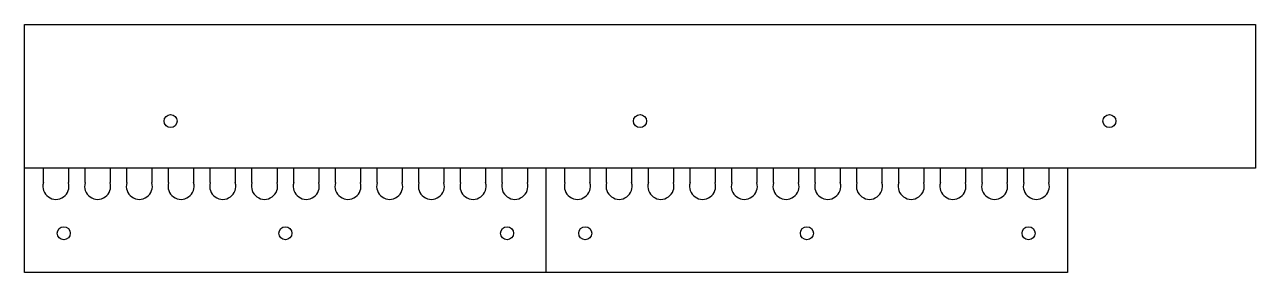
# Model space of a CAD drawing. Header units: millimetres. Extents: x -236 to 236, y 0 to 95.
import ezdxf

# ---------------------------------------------------------------- set-up
doc = ezdxf.new("R2010")
doc.units = ezdxf.units.MM

msp = doc.modelspace()

# ---------------------------------------------------------------- linework, layer by layer
at = {"color": 7, "linetype": 'Continuous', "lineweight": 25}
for p, q in [((-236, 95), (236, 95)), ((-236, 0), (-236, 95)), ((236, 95), (236, 40)), ((236, 40), (-236, 40)), ((-228.8, 34.4), (-228.8, 40)), ((-219.2, 40), (-219.2, 34.4)), ((-212.8, 34.4), (-212.8, 40)), ((-203.2, 40), (-203.2, 34.4)), ((-196.8, 34.4), (-196.8, 40)), ((-187.2, 40), (-187.2, 34.4)), ((-180.8, 34.4), (-180.8, 40)), ((-171.2, 40), (-171.2, 34.4)), ((-164.8, 34.4), (-164.8, 40)), ((-155.2, 40), (-155.2, 34.4)), ((-148.8, 34.4), (-148.8, 40)), ((-139.2, 40), (-139.2, 34.4)), ((-132.8, 34.4), (-132.8, 40)), ((-123.2, 40), (-123.2, 34.4)), ((-116.8, 34.4), (-116.8, 40)), ((-107.2, 40), (-107.2, 34.4)), ((-100.8, 34.4), (-100.8, 40)), ((-91.2, 40), (-91.2, 34.4)), ((-84.8, 34.4), (-84.8, 40)), ((-75.2, 40), (-75.2, 34.4)), ((-68.8, 34.4), (-68.8, 40)), ((-59.2, 40), (-59.2, 34.4)), ((-52.8, 34.4), (-52.8, 40)), ((-43.2, 40), (-43.2, 34.4)), ((-36, 0), (-36, 40)), ((-28.8, 34.4), (-28.8, 40)), ((-19.2, 40), (-19.2, 34.4)), ((-12.8, 34.4), (-12.8, 40)), ((-3.2, 40), (-3.2, 34.4)), ((3.2, 34.4), (3.2, 40)), ((12.8, 40), (12.8, 34.4)), ((19.2, 34.4), (19.2, 40)), ((28.8, 40), (28.8, 34.4)), ((35.2, 34.4), (35.2, 40)), ((44.8, 40), (44.8, 34.4)), ((51.2, 34.4), (51.2, 40)), ((60.8, 40), (60.8, 34.4)), ((67.2, 34.4), (67.2, 40)), ((76.8, 40), (76.8, 34.4)), ((83.2, 34.4), (83.2, 40)), ((92.8, 40), (92.8, 34.4)), ((99.2, 34.4), (99.2, 40)), ((108.8, 40), (108.8, 34.4)), ((115.2, 34.4), (115.2, 40)), ((124.8, 40), (124.8, 34.4)), ((131.2, 34.4), (131.2, 40)), ((140.8, 40), (140.8, 34.4)), ((147.2, 34.4), (147.2, 40)), ((156.8, 40), (156.8, 34.4)), ((164, 40), (164, 0)), ((164, 0), (-236, 0))]:
    msp.add_line(p, q, dxfattribs=at)
for centre in [(-180, 58), (0, 58), (180, 58), (-221, 15), (-136, 15), (-51, 15), (-21, 15), (64, 15), (149, 15)]:
    msp.add_circle(centre, 2.5, dxfattribs=at)
for centre in [(-224, 33), (-208, 33), (-192, 33), (-176, 33), (-160, 33), (-144, 33), (-128, 33), (-112, 33), (-96, 33), (-80, 33), (-64, 33), (-48, 33), (-24, 33), (-8, 33), (8, 33), (24, 33), (40, 33), (56, 33), (72, 33), (88, 33), (104, 33), (120, 33), (136, 33), (152, 33)]:
    msp.add_arc(centre, 5, 163.7398, 16.2602, dxfattribs=at)

doc.saveas('drawing.dxf')
